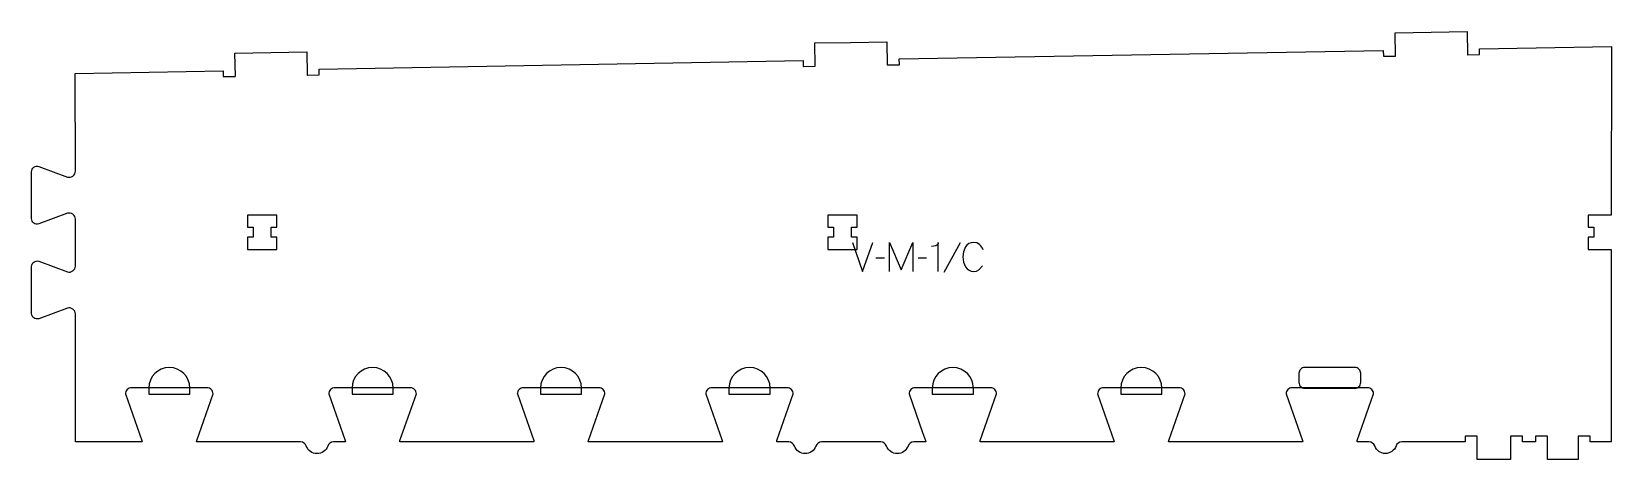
# Model space of a CAD drawing. Header units: millimetres. Extents: x -848 to 786, y -224 to 218.
import ezdxf

# ---------------------------------------------------------------- set-up
doc = ezdxf.new("R2010")
doc.units = ezdxf.units.MM
for name, color, linetype, true_color in [('1_ANYTOOL_1MMDEEP_LABELS_S', 2, 'Continuous', 0xffff00), ('3_ANYTOOL_CUTTHROUGH_INSID', 4, 'Continuous', 0x00ffff), ('4_ANYTOOL_CUTTHROUGH_OUTSI', 5, 'Continuous', 0x0000ff), ('5_ANYTOOL_HALF_MILL_9MM_IN', 3, 'Continuous', 0x00ff00)]:
    doc.layers.add(name, color=color, linetype=linetype, true_color=true_color)

msp = doc.modelspace()

# ---------------------------------------------------------------- linework, layer by layer
at = {"layer": '1_ANYTOOL_1MMDEEP_LABELS_S'}
for p, q in [((34.4, -16.1), (25.6, -16.2)), ((77.9, -16.1), (69.1, -16.2)), ((112.8, -0.5), (95.6, -31.2))]:
    msp.add_line(p, q, dxfattribs=at)
for points in [[(1.3, 0), (11.7, -30), (22.2, 0)], [(39.6, -30), (39.6, 0), (51.6, -28.4), (63.6, -0.1), (63.6, -30)], [(90, -30), (90, 0), (89.8, -1.1), (89.2, -2), (88.5, -2.8), (87.4, -3.4), (83.1, -4.3)]]:
    msp.add_lwpolyline(points, dxfattribs=at)
msp.add_lwpolyline([(136.4, -7.5, 0.131103), (132.6, -2.1), (129.8, -0.5), (126.5, 0), (123.9, -0.3), (121.7, -1.2), (119.7, -2.7), (118.2, -4.7), (116.1, -9.6), (115.4, -15), (116.1, -20.4), (118.2, -25.3), (119.8, -27.4), (121.8, -28.8), (124.1, -29.7), (126.9, -30), (129.7, -29.6), (132.1, -28.4), (135.7, -24.2)], format="xyb", dxfattribs=at)
at = {"layer": '3_ANYTOOL_CUTTHROUGH_INSID'}
for points in [[(-599.8, 5.3), (-599.8, 15.8), (-593.8, 15.8), (-593.8, 28.3), (-624.3, 28.3), (-624.3, 15.8), (-618.3, 15.8), (-618.3, 5.3), (-624.3, 5.3), (-624.3, -7.2), (-593.8, -7.2), (-593.8, 5.3)], [(0.2, 5.3), (0.2, 15.8), (6.2, 15.8), (6.2, 28.3), (-24.3, 28.3), (-24.3, 15.8), (-18.3, 15.8), (-18.3, 5.3), (-24.3, 5.3), (-24.3, -7.2), (6.2, -7.2), (6.2, 5.3)]]:
    msp.add_lwpolyline(points, close=True, dxfattribs=at)
at = {"layer": '4_ANYTOOL_CUTTHROUGH_OUTSI'}
msp.add_lwpolyline([(569.3, -206.2, 0.317837), (563.4, -210.3, -0.707107), (541.3, -210.3, 0.317837), (535.4, -206.2), (523, -206.2), (523.2, -204.8), (540.1, -156.5), (540.1, -156.4, 0.414214), (533.9, -150.2), (455.9, -150.2, 0.414214), (449.6, -156.4), (449.7, -156.5), (466.6, -204.8), (466.8, -206.2), (328.1, -206.2), (328.3, -204.8), (345.2, -156.5), (345.2, -156.5, 0.414214), (339, -150.2), (261, -150.2, 0.414214), (254.7, -156.5), (254.8, -156.5), (271.7, -204.8), (271.9, -206.2), (133.2, -206.2), (133.4, -204.8), (150.3, -156.5), (150.3, -156.5, 0.414214), (144.1, -150.2), (66.1, -150.2, 0.414214), (59.8, -156.5), (59.9, -156.5), (73.8, -196.5), (76.8, -204.8), (77, -206.2), (64.6, -206.2, 0.317837), (58.7, -210.4, -0.707107), (36.5, -210.4, 0.317837), (30.6, -206.2), (-30.7, -206.2, 0.317837), (-36.6, -210.4, -0.707107), (-58.7, -210.4, 0.317837), (-64.6, -206.2), (-77, -206.2), (-76.8, -204.8), (-59.9, -156.5), (-59.9, -156.5, 0.414214), (-66.1, -150.2), (-144.1, -150.2, 0.414214), (-150.4, -156.5), (-150.3, -156.5), (-133.4, -204.8), (-133.2, -206.2), (-271.9, -206.2), (-271.7, -204.8), (-254.8, -156.5), (-254.8, -156.5, 0.414214), (-261, -150.2), (-339, -150.2, 0.414214), (-345.3, -156.5), (-345.2, -156.5), (-328.3, -204.8), (-328.1, -206.2), (-466.8, -206.2), (-466.6, -204.8), (-449.7, -156.5), (-449.7, -156.5, 0.414214), (-455.9, -150.2), (-533.9, -150.2, 0.414214), (-540.2, -156.5), (-540.1, -156.5), (-523.2, -204.8), (-523, -206.2), (-535.4, -206.2, 0.317837), (-541.3, -210.4, -0.707107), (-563.5, -210.4, 0.317837), (-569.4, -206.2), (-677, -206.2), (-676.8, -204.8), (-659.9, -156.5), (-659.9, -156.5, 0.414214), (-666.1, -150.2), (-744.1, -150.2, 0.414214), (-750.4, -156.5), (-750.3, -156.5), (-733.4, -204.8), (-733.2, -206.2), (-802.3, -206.2), (-802.3, -73.9, 0.502397), (-810.4, -67.9, 0.015604), (-810.4, -67.9), (-840.1, -78.9, -0.501976), (-847.5, -73.4), (-847.5, -24.9, -0.501971), (-840.1, -19.4), (-810.4, -30.4, 0.015608), (-810.4, -30.4, 0.502397), (-802.3, -24.4), (-802.3, 24.1, 0.502397), (-810.4, 30.1, 0.015604), (-810.4, 30.1), (-840.1, 19.1, -0.501976), (-847.5, 24.6), (-847.5, 73.1, -0.501971), (-840.1, 78.6), (-810.4, 67.6, 0.015608), (-810.4, 67.6, 0.502415), (-802.3, 73.6), (-802.6, 174.7), (-649.4, 177.4), (-649.3, 171.6, 0.414214), (-649.1, 171.4), (-637.1, 171.6, 0.414214), (-636.8, 171.9), (-637.3, 195.6), (-600.3, 196.2), (-563.1, 196.9), (-562.7, 173.1, 0.414214), (-562.4, 172.9), (-550.4, 173.1, 0.414214), (-550.2, 173.4), (-550.3, 179.1), (-49.8, 187.9), (-49.7, 182.1, 0.414214), (-49.4, 181.9), (-37.4, 182.1, 0.414214), (-37.2, 182.3), (-37.6, 206.1), (-0.6, 206.7), (36.9, 207.4), (37.3, 183.6, 0.414214), (37.6, 183.4), (49.6, 183.6, 0.414214), (49.8, 183.8), (49.7, 189.6), (550.2, 198.3), (550.3, 192.6, 0.414214), (550.6, 192.3), (562.6, 192.5, 0.414214), (562.8, 192.8), (562.4, 216.5), (636.9, 217.8), (637.3, 194.1, 0.414214), (637.6, 193.8), (649.6, 194.1, 0.414214), (649.8, 194.3), (649.7, 200.1), (786, 202.4), (785.9, 28.3), (762.1, 28.3, 0.414214), (761.9, 28), (761.9, 16, 0.414214), (762.1, 15.8), (767.9, 15.8), (767.9, 5.3), (762.1, 5.3, 0.414214), (761.9, 5), (761.9, -7, 0.414214), (762.1, -7.2), (785.8, -7.2), (785.7, -206.2), (764.2, -206.2), (764.2, -200.4, 0.414257), (764, -200.2), (752, -200.2, 0.414214), (751.7, -200.4), (751.7, -224.2), (720.1, -224.2), (720.1, -200.4, 0.414214), (719.9, -200.2), (707.9, -200.2, 0.414259), (707.6, -200.4), (707.6, -206.2), (694.2, -206.2), (694.2, -200.4, 0.414259), (694, -200.2), (682, -200.2, 0.414214), (681.7, -200.4), (681.7, -224.2), (647.2, -224.2), (647.2, -200.4, 0.414214), (647, -200.2), (635, -200.2, 0.414259), (634.7, -200.4), (634.7, -206.2)], format="xyb", close=True, dxfattribs=at)
at = {"layer": '5_ANYTOOL_HALF_MILL_9MM_IN'}
for points in [[(-683.9, -150.5, 1), (-726.4, -150.5), (-726.4, -156.7), (-683.9, -156.7)], [(-473.7, -150.5, 1), (-516.2, -150.5), (-516.2, -156.7), (-473.7, -156.7)], [(-278.8, -150.5, 1), (-321.3, -150.5), (-321.3, -156.7), (-278.8, -156.7)], [(-83.9, -150.5, 1), (-126.4, -150.5), (-126.4, -156.7), (-83.9, -156.7)], [(126.3, -150.5, 1), (83.8, -150.5), (83.8, -156.7), (126.3, -156.7)], [(321.2, -150.5, 1), (278.7, -150.5), (278.7, -156.7), (321.2, -156.7)], [(469, -129.2, 0.414214), (463, -135.2), (463, -144.7, 0.414214), (469, -150.7), (520.8, -150.7, 0.414214), (526.8, -144.7), (526.8, -135.2, 0.414214), (520.8, -129.2)]]:
    msp.add_lwpolyline(points, format="xyb", close=True, dxfattribs=at)

doc.saveas('drawing.dxf')
